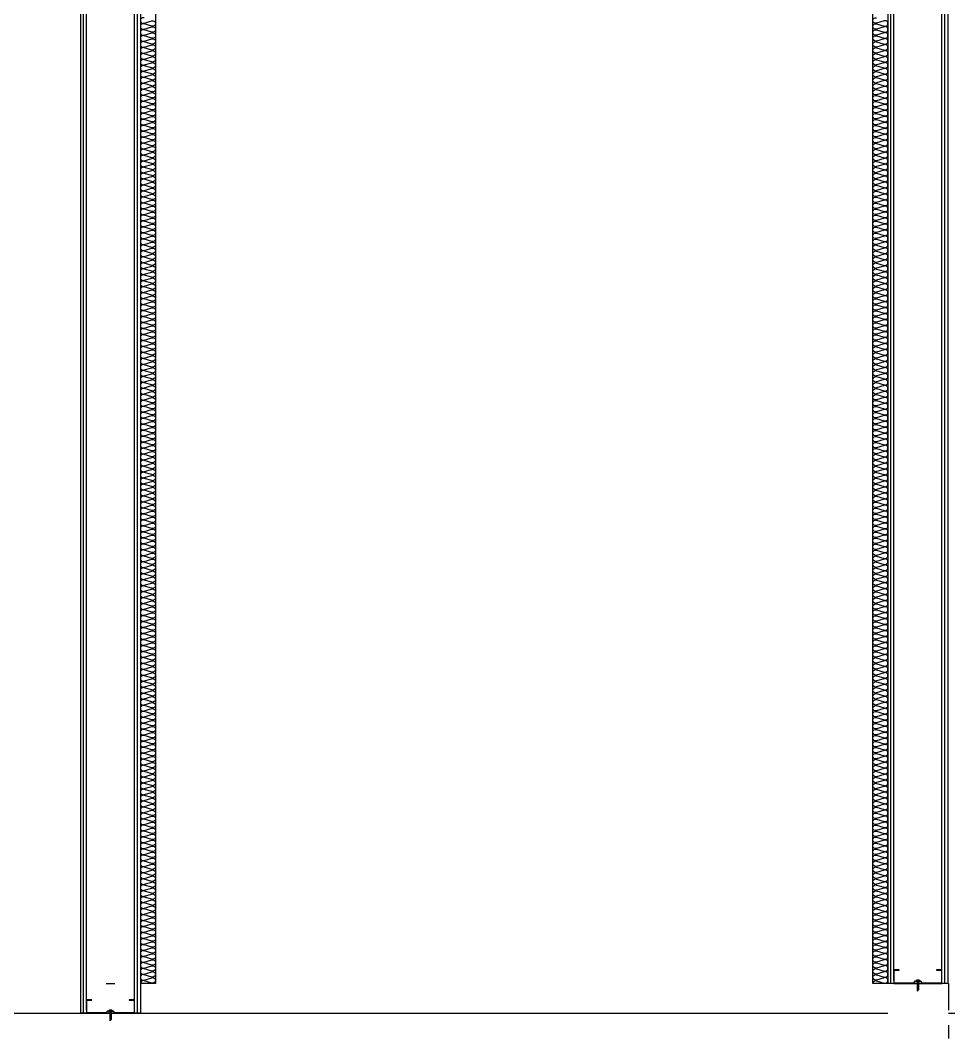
# Model space of a CAD drawing. Header units: millimetres. Extents: x 19868 to 801382, y -4805 to 85279.
# Drawn here: x 782887 to 785991, y 60094 to 63499 of the extents above; entities that cross this region are included whole.
import ezdxf

# ---------------------------------------------------------------- set-up
doc = ezdxf.new("R2010")
doc.units = ezdxf.units.MM
doc.header["$LTSCALE"] = 250
doc.linetypes.add('HID', pattern=[2.8, 1.8, -1])
for name, color, linetype in [('8입면선', 8, 'Continuous'), ('A-FIN', 6, 'Continuous'), ('A-WALL-D', 7, 'Continuous'), ('A-WP', 1, 'HID'), ('GAGAM-DT', 7, 'Continuous'), ('ISL', 251, 'Continuous'), ('입면', 7, 'Continuous')]:
    doc.layers.add(name, color=color, linetype=linetype)
doc.layers.add('CK', color=221, linetype='Continuous', plot=False)

# ---------------------------------------------------------------- blocks, each defined once
blk = doc.blocks.new('*U183')
at = {"layer": '8입면선', "color": 8}
for p, q in [((3316397.6, 472011.4), (3316397.6, 478611.4)), ((3316577.6, 472011.4), (3316577.6, 478611.4))]:
    blk.add_line(p, q, dxfattribs=at)
at = {"layer": 'A-WALL-D'}
for p, q in [((3316387.6, 478611.4), (3316387.6, 472011.4)), ((3316407.6, 472021.4), (3316407.6, 478611.4)), ((3316567.6, 472021.4), (3316567.6, 478611.4)), ((3316587.6, 478611.4), (3316587.6, 472011.4)), ((3316407.6, 472011.4), (3316387.6, 472011.4)), ((3316587.6, 472011.4), (3316567.6, 472011.4))]:
    blk.add_line(p, q, dxfattribs=at)
at = {"layer": 'CK', "linetype": 'Continuous'}
blk.add_line((3316472.9, 472011.4), (3316502.3, 472011.4), dxfattribs=at)
at = {"layer": 'GAGAM-DT', "color": 8}
for p, q in [((3316482.8, 472017.2), (3316482.8, 472020.7)), ((3316492.7, 472017.2), (3316482.8, 472017.2)), ((3316491.2, 472022.2), (3316484.3, 472022.2)), ((3316485.3, 472017.2), (3316485.3, 472022.2)), ((3316485.3, 472017.2), (3316485.3, 471985.8)), ((3316490.3, 472017.2), (3316490.3, 472022.2)), ((3316490.3, 472017.2), (3316490.3, 471991.3)), ((3316492.7, 472017.2), (3316492.7, 472020.7)), ((3316490.3, 471991.3), (3316485.3, 471985.8))]:
    blk.add_line(p, q, dxfattribs=at)
for centre, start, end in [((3316484.3, 472020.7), 90, 180), ((3316491.2, 472020.7), 0, 90)]:
    blk.add_arc(centre, 1.51, start, end, dxfattribs=at)
at = {"layer": '입면', "color": 6}
for p, q in [((3316425.4, 472056.4), (3316407.6, 472056.4)), ((3316407.6, 472056.4), (3316407.6, 472011.4)), ((3316408.8, 472012.6), (3316408.8, 472055.2)), ((3316408.8, 472055.2), (3316425.4, 472055.2)), ((3316425.4, 472055.2), (3316425.4, 472056.4)), ((3316567.6, 472056.4), (3316549.8, 472056.4)), ((3316549.8, 472056.4), (3316549.8, 472055.2)), ((3316549.8, 472055.2), (3316566.4, 472055.2)), ((3316566.4, 472055.2), (3316566.4, 472012.6)), ((3316567.6, 472011.4), (3316567.6, 472056.4)), ((3316407.6, 472011.4), (3316472.9, 472011.4)), ((3316472.4, 472012.6), (3316408.8, 472012.6)), ((3316477.4, 472018.5), (3316472.4, 472012.6)), ((3316472.9, 472011.4), (3316477.9, 472017.3)), ((3316497.8, 472018.5), (3316477.4, 472018.5)), ((3316477.9, 472017.3), (3316497.3, 472017.3)), ((3316497.3, 472017.3), (3316502.3, 472011.4)), ((3316502.8, 472012.6), (3316497.8, 472018.5)), ((3316502.3, 472011.4), (3316567.6, 472011.4)), ((3316566.4, 472012.6), (3316502.8, 472012.6))]:
    blk.add_line(p, q, dxfattribs=at)
blk = doc.blocks.new('*U170')
at = {"layer": '8입면선', "color": 8}
for p, q in [((3316397.6, 471911.4), (3316397.6, 477911.4)), ((3316577.6, 471911.4), (3316577.6, 477911.4))]:
    blk.add_line(p, q, dxfattribs=at)
at = {"layer": 'A-WALL-D'}
for p, q in [((3316387.6, 477911.4), (3316387.6, 471911.4)), ((3316407.6, 471921.4), (3316407.6, 477911.4)), ((3316567.6, 471921.4), (3316567.6, 477911.4)), ((3316587.6, 477911.4), (3316587.6, 471911.4)), ((3316407.6, 471911.4), (3316387.6, 471911.4)), ((3316587.6, 471911.4), (3316567.6, 471911.4))]:
    blk.add_line(p, q, dxfattribs=at)
at = {"layer": 'CK', "linetype": 'Continuous'}
blk.add_line((3316472.9, 472011.4), (3316502.3, 472011.4), dxfattribs=at)
at = {"layer": 'GAGAM-DT', "color": 8}
for p, q in [((3316482.8, 471917.3), (3316482.8, 471920.7)), ((3316492.7, 471917.3), (3316482.8, 471917.3)), ((3316491.2, 471922.3), (3316484.3, 471922.3)), ((3316485.3, 471917.3), (3316485.3, 471922.3)), ((3316485.3, 471917.3), (3316485.3, 471885.8)), ((3316490.3, 471917.3), (3316490.3, 471922.3)), ((3316490.3, 471917.3), (3316490.3, 471891.3)), ((3316492.7, 471917.3), (3316492.7, 471920.7)), ((3316490.3, 471891.3), (3316485.3, 471885.8))]:
    blk.add_line(p, q, dxfattribs=at)
for centre, start, end in [((3316484.3, 471920.7), 90, 180), ((3316491.2, 471920.7), 0, 90)]:
    blk.add_arc(centre, 1.51, start, end, dxfattribs=at)
at = {"layer": '입면', "color": 6}
for p, q in [((3316425.4, 471956.4), (3316407.6, 471956.4)), ((3316407.6, 471956.4), (3316407.6, 471911.4)), ((3316408.8, 471912.6), (3316408.8, 471955.2)), ((3316408.8, 471955.2), (3316425.4, 471955.2)), ((3316425.4, 471955.2), (3316425.4, 471956.4)), ((3316567.6, 471956.4), (3316549.8, 471956.4)), ((3316549.8, 471956.4), (3316549.8, 471955.2)), ((3316549.8, 471955.2), (3316566.4, 471955.2)), ((3316566.4, 471955.2), (3316566.4, 471912.6)), ((3316567.6, 471911.4), (3316567.6, 471956.4)), ((3316407.6, 471911.4), (3316472.9, 471911.4)), ((3316472.4, 471912.6), (3316408.8, 471912.6)), ((3316477.4, 471918.5), (3316472.4, 471912.6)), ((3316472.9, 471911.4), (3316477.9, 471917.3)), ((3316497.8, 471918.5), (3316477.4, 471918.5)), ((3316477.9, 471917.3), (3316497.3, 471917.3)), ((3316497.3, 471917.3), (3316502.3, 471911.4)), ((3316502.8, 471912.6), (3316497.8, 471918.5)), ((3316502.3, 471911.4), (3316567.6, 471911.4)), ((3316566.4, 471912.6), (3316502.8, 471912.6))]:
    blk.add_line(p, q, dxfattribs=at)

msp = doc.modelspace()

# ---------------------------------------------------------------- linework, layer by layer
at = {"layer": 'A-FIN'}
for p, q in [((765488.2, 60178.9), (785788.2, 60178.9)), ((785991.2, 60178.9), (790035.2, 60178.9))]:
    msp.add_line(p, q, dxfattribs=at)
at = {"layer": 'A-WP', "linetype": 'HID', "ltscale": 0.2}
msp.add_lwpolyline([(785988.2, 60278.9), (785991.2, 60278.9), (785991.2, 60094.1)], dxfattribs=at)
at = {"layer": 'ISL'}
msp.add_lwpolyline([(785788.2, 60278.9), (785738.2, 60278.9), (785738.2, 65928.9), (784938.2, 65928.9), (784938.2, 66848.9), (783388.2, 66848.9), (783388.2, 66128.9), (783338.2, 66128.9), (783338.2, 60278.9), (783287.9, 60278.9)], dxfattribs=at)
for points in [[(783300.3, 63507.7, 1.372593), (783300.3, 63490.1), (783326.1, 63497.7, -0.509267), (783338.2, 63488.9, -0.509267), (783326.1, 63480.1), (783300.3, 63487.7, 1.372593), (783300.3, 63470.1), (783326.1, 63477.7, -0.509267), (783338.2, 63468.9, -0.509267), (783326.1, 63460.1), (783300.3, 63467.7, 1.372593), (783300.3, 63450.1), (783326.1, 63457.7, -0.509267), (783338.2, 63448.9, -0.509267), (783326.1, 63440.1), (783300.3, 63447.7, 1.372593), (783300.3, 63430.1), (783326.1, 63437.7, -0.509267), (783338.2, 63428.9, -0.509267), (783326.1, 63420.1), (783300.3, 63427.7, 1.372593), (783300.3, 63410.1), (783326.1, 63417.7, -0.509267), (783338.2, 63408.9, -0.509267), (783326.1, 63400.1), (783300.3, 63407.7, 1.372593), (783300.3, 63390.1), (783326.1, 63397.7, -0.509267), (783338.2, 63388.9, -0.509267), (783326.1, 63380.1), (783300.3, 63387.7, 1.372593), (783300.3, 63370.1), (783326.1, 63377.7, -0.509267), (783338.2, 63368.9, -0.509267), (783326.1, 63360.1), (783300.3, 63367.7, 1.372593), (783300.3, 63350.1), (783326.1, 63357.7, -0.509267), (783338.2, 63348.9, -0.509267), (783326.1, 63340.1), (783300.3, 63347.7, 1.372593), (783300.3, 63330.1), (783326.1, 63337.7, -0.509267), (783338.2, 63328.9, -0.509267), (783326.1, 63320.1), (783300.3, 63327.7, 1.372593), (783300.3, 63310.1), (783326.1, 63317.7, -0.509267), (783338.2, 63308.9, -0.509267), (783326.1, 63300.1), (783300.3, 63307.7, 1.372593), (783300.3, 63290.1), (783326.1, 63297.7, -0.509267), (783338.2, 63288.9, -0.509267), (783326.1, 63280.1), (783300.3, 63287.7, 1.372593), (783300.3, 63270.1), (783326.1, 63277.7, -0.509267), (783338.2, 63268.9, -0.509267), (783326.1, 63260.1), (783300.3, 63267.7, 1.372593), (783300.3, 63250.1), (783326.1, 63257.7, -0.509267), (783338.2, 63248.9, -0.509267), (783326.1, 63240.1), (783300.3, 63247.7, 1.372593), (783300.3, 63230.1), (783326.1, 63237.7, -0.509267), (783338.2, 63228.9, -0.509267), (783326.1, 63220.1), (783300.3, 63227.7, 1.372593), (783300.3, 63210.1), (783326.1, 63217.7, -0.509267), (783338.2, 63208.9, -0.509267), (783326.1, 63200.1), (783300.3, 63207.7, 1.372593), (783300.3, 63190.1), (783326.1, 63197.7, -0.509267), (783338.2, 63188.9, -0.509267), (783326.1, 63180.1), (783300.3, 63187.7, 1.372593), (783300.3, 63170.1), (783326.1, 63177.7, -0.509267), (783338.2, 63168.9, -0.509267), (783326.1, 63160.1), (783300.3, 63167.7, 1.372593), (783300.3, 63150.1), (783326.1, 63157.7, -0.509267), (783338.2, 63148.9, -0.509267), (783326.1, 63140.1), (783300.3, 63147.7, 1.372593), (783300.3, 63130.1), (783326.1, 63137.7, -0.509267), (783338.2, 63128.9, -0.509267), (783326.1, 63120.1), (783300.3, 63127.7, 1.372593), (783300.3, 63110.1), (783326.1, 63117.7, -0.509267), (783338.2, 63108.9, -0.509267), (783326.1, 63100.1), (783300.3, 63107.7, 1.372593), (783300.3, 63090.1), (783326.1, 63097.7, -0.509267), (783338.2, 63088.9, -0.509267), (783326.1, 63080.1), (783300.3, 63087.7, 1.372593), (783300.3, 63070.1), (783326.1, 63077.7, -0.509267), (783338.2, 63068.9, -0.509267), (783326.1, 63060.1), (783300.3, 63067.7, 1.372593), (783300.3, 63050.1), (783326.1, 63057.7, -0.509267), (783338.2, 63048.9, -0.509267), (783326.1, 63040.1), (783300.3, 63047.7, 1.372593), (783300.3, 63030.1), (783326.1, 63037.7, -0.509267), (783338.2, 63028.9, -0.509267), (783326.1, 63020.1), (783300.3, 63027.7, 1.372593), (783300.3, 63010.1), (783326.1, 63017.7, -0.509267), (783338.2, 63008.9, -0.509267), (783326.1, 63000.1), (783300.3, 63007.7, 1.372593), (783300.3, 62990.1), (783326.1, 62997.7, -0.509267), (783338.2, 62988.9, -0.509267), (783326.1, 62980.1), (783300.3, 62987.7, 1.372593), (783300.3, 62970.1), (783326.1, 62977.7, -0.509267), (783338.2, 62968.9, -0.509267), (783326.1, 62960.1), (783300.3, 62967.7, 1.372593), (783300.3, 62950.1), (783326.1, 62957.7, -0.509267), (783338.2, 62948.9, -0.509267), (783326.1, 62940.1), (783300.3, 62947.7, 1.372593), (783300.3, 62930.1), (783326.1, 62937.7, -0.509267), (783338.2, 62928.9, -0.509267), (783326.1, 62920.1), (783300.3, 62927.7, 1.372593), (783300.3, 62910.1), (783326.1, 62917.7, -0.509267), (783338.2, 62908.9, -0.509267), (783326.1, 62900.1), (783300.3, 62907.7, 1.372593), (783300.3, 62890.1), (783326.1, 62897.7, -0.509267), (783338.2, 62888.9, -0.509267), (783326.1, 62880.1), (783300.3, 62887.7, 1.372593), (783300.3, 62870.1), (783326.1, 62877.7, -0.509267), (783338.2, 62868.9, -0.509267), (783326.1, 62860.1), (783300.3, 62867.7, 1.372593), (783300.3, 62850.1), (783326.1, 62857.7, -0.509267), (783338.2, 62848.9, -0.509267), (783326.1, 62840.1), (783300.3, 62847.7, 1.372593), (783300.3, 62830.1), (783326.1, 62837.7, -0.509267), (783338.2, 62828.9, -0.509267), (783326.1, 62820.1), (783300.3, 62827.7, 1.372593), (783300.3, 62810.1), (783326.1, 62817.7, -0.509267), (783338.2, 62808.9, -0.509267), (783326.1, 62800.1), (783300.3, 62807.7, 1.372593), (783300.3, 62790.1), (783326.1, 62797.7, -0.509267), (783338.2, 62788.9, -0.509267), (783326.1, 62780.1), (783300.3, 62787.7, 1.372593), (783300.3, 62770.1), (783326.1, 62777.7, -0.509267), (783338.2, 62768.9, -0.509267), (783326.1, 62760.1), (783300.3, 62767.7, 1.372593), (783300.3, 62750.1), (783326.1, 62757.7, -0.509267), (783338.2, 62748.9, -0.509267), (783326.1, 62740.1), (783300.3, 62747.7, 1.372593), (783300.3, 62730.1), (783326.1, 62737.7, -0.509267), (783338.2, 62728.9, -0.509267), (783326.1, 62720.1), (783300.3, 62727.7, 1.372593), (783300.3, 62710.1), (783326.1, 62717.7, -0.509267), (783338.2, 62708.9, -0.509267), (783326.1, 62700.1), (783300.3, 62707.7, 1.372593), (783300.3, 62690.1), (783326.1, 62697.7, -0.509267), (783338.2, 62688.9, -0.509267), (783326.1, 62680.1), (783300.3, 62687.7, 1.372593), (783300.3, 62670.1), (783326.1, 62677.7, -0.509267), (783338.2, 62668.9, -0.509267), (783326.1, 62660.1), (783300.3, 62667.7, 1.372593), (783300.3, 62650.1), (783326.1, 62657.7, -0.509267), (783338.2, 62648.9, -0.509267), (783326.1, 62640.1), (783300.3, 62647.7, 1.372593), (783300.3, 62630.1), (783326.1, 62637.7, -0.509267), (783338.2, 62628.9, -0.509267), (783326.1, 62620.1), (783300.3, 62627.7, 1.372593), (783300.3, 62610.1), (783326.1, 62617.7, -0.509267), (783338.2, 62608.9, -0.509267), (783326.1, 62600.1), (783300.3, 62607.7, 1.372593), (783300.3, 62590.1), (783326.1, 62597.7, -0.509267), (783338.2, 62588.9, -0.509267), (783326.1, 62580.1), (783300.3, 62587.7, 1.372593), (783300.3, 62570.1), (783326.1, 62577.7, -0.509267), (783338.2, 62568.9, -0.509267), (783326.1, 62560.1), (783300.3, 62567.7, 1.372593), (783300.3, 62550.1), (783326.1, 62557.7, -0.509267), (783338.2, 62548.9, -0.509267), (783326.1, 62540.1), (783300.3, 62547.7, 1.372593), (783300.3, 62530.1), (783326.1, 62537.7, -0.509267), (783338.2, 62528.9, -0.509267), (783326.1, 62520.1), (783300.3, 62527.7, 1.372593), (783300.3, 62510.1), (783326.1, 62517.7, -0.509267), (783338.2, 62508.9, -0.509267), (783326.1, 62500.1), (783300.3, 62507.7, 1.372593), (783300.3, 62490.1), (783326.1, 62497.7, -0.509267), (783338.2, 62488.9, -0.509267), (783326.1, 62480.1), (783300.3, 62487.7, 1.372593), (783300.3, 62470.1), (783326.1, 62477.7, -0.509267), (783338.2, 62468.9, -0.509267), (783326.1, 62460.1), (783300.3, 62467.7, 1.372593), (783300.3, 62450.1), (783326.1, 62457.7, -0.509267), (783338.2, 62448.9, -0.509267), (783326.1, 62440.1), (783300.3, 62447.7, 1.372593), (783300.3, 62430.1), (783326.1, 62437.7, -0.509267), (783338.2, 62428.9, -0.509267), (783326.1, 62420.1), (783300.3, 62427.7, 1.372593), (783300.3, 62410.1), (783326.1, 62417.7, -0.509267), (783338.2, 62408.9, -0.509267), (783326.1, 62400.1), (783300.3, 62407.7, 1.372593), (783300.3, 62390.1), (783326.1, 62397.7, -0.509267), (783338.2, 62388.9, -0.509267), (783326.1, 62380.1), (783300.3, 62387.7, 1.372593), (783300.3, 62370.1), (783326.1, 62377.7, -0.509267), (783338.2, 62368.9, -0.509267), (783326.1, 62360.1), (783300.3, 62367.7, 1.372593), (783300.3, 62350.1), (783326.1, 62357.7, -0.509267), (783338.2, 62348.9, -0.509267), (783326.1, 62340.1), (783300.3, 62347.7, 1.372593), (783300.3, 62330.1), (783326.1, 62337.7, -0.509267), (783338.2, 62328.9, -0.509267), (783326.1, 62320.1), (783300.3, 62327.7, 1.372593), (783300.3, 62310.1), (783326.1, 62317.7, -0.509267), (783338.2, 62308.9, -0.509267), (783326.1, 62300.1), (783300.3, 62307.7, 1.372593), (783300.3, 62290.1), (783326.1, 62297.7, -0.509267), (783338.2, 62288.9, -0.509267), (783326.1, 62280.1), (783300.3, 62287.7, 1.372593), (783300.3, 62270.1), (783326.1, 62277.7, -0.509267), (783338.2, 62268.9, -0.509267), (783326.1, 62260.1), (783300.3, 62267.7, 1.372593), (783300.3, 62250.1), (783326.1, 62257.7, -0.509267), (783338.2, 62248.9, -0.509267), (783326.1, 62240.1), (783300.3, 62247.7, 1.372593), (783300.3, 62230.1), (783326.1, 62237.7, -0.509267), (783338.2, 62228.9, -0.509267), (783326.1, 62220.1), (783300.3, 62227.7, 1.372593), (783300.3, 62210.1), (783326.1, 62217.7, -0.509267), (783338.2, 62208.9, -0.509267), (783326.1, 62200.1), (783300.3, 62207.7, 1.372593), (783300.3, 62190.1), (783326.1, 62197.7, -0.509267), (783338.2, 62188.9, -0.509267), (783326.1, 62180.1), (783300.3, 62187.7, 1.372593), (783300.3, 62170.1), (783326.1, 62177.7, -0.509267), (783338.2, 62168.9, -0.509267), (783326.1, 62160.1), (783300.3, 62167.7, 1.372593), (783300.3, 62150.1), (783326.1, 62157.7, -0.509267), (783338.2, 62148.9, -0.509267), (783326.1, 62140.1), (783300.3, 62147.7, 1.372593), (783300.3, 62130.1), (783326.1, 62137.7, -0.509267), (783338.2, 62128.9, -0.509267), (783326.1, 62120.1), (783300.3, 62127.7, 1.372593), (783300.3, 62110.1), (783326.1, 62117.7, -0.509267), (783338.2, 62108.9, -0.509267), (783326.1, 62100.1), (783300.3, 62107.7, 1.372593), (783300.3, 62090.1), (783326.1, 62097.7, -0.509267), (783338.2, 62088.9, -0.509267), (783326.1, 62080.1), (783300.3, 62087.7, 1.372593), (783300.3, 62070.1), (783326.1, 62077.7, -0.509267), (783338.2, 62068.9, -0.509267), (783326.1, 62060.1), (783300.3, 62067.7, 1.372593), (783300.3, 62050.1), (783326.1, 62057.7, -0.509267), (783338.2, 62048.9, -0.509267), (783326.1, 62040.1), (783300.3, 62047.7, 1.372593), (783300.3, 62030.1), (783326.1, 62037.7, -0.509267), (783338.2, 62028.9, -0.509267), (783326.1, 62020.1), (783300.3, 62027.7, 1.372593), (783300.3, 62010.1), (783326.1, 62017.7, -0.509267), (783338.2, 62008.9, -0.509267), (783326.1, 62000.1), (783300.3, 62007.7, 1.372593), (783300.3, 61990.1), (783326.1, 61997.7, -0.509267), (783338.2, 61988.9, -0.509267), (783326.1, 61980.1), (783300.3, 61987.7, 1.372593), (783300.3, 61970.1), (783326.1, 61977.7, -0.509267), (783338.2, 61968.9, -0.509267), (783326.1, 61960.1), (783300.3, 61967.7, 1.372593), (783300.3, 61950.1), (783326.1, 61957.7, -0.509267), (783338.2, 61948.9, -0.509267), (783326.1, 61940.1), (783300.3, 61947.7, 1.372593), (783300.3, 61930.1), (783326.1, 61937.7, -0.509267), (783338.2, 61928.9, -0.509267), (783326.1, 61920.1), (783300.3, 61927.7, 1.372593), (783300.3, 61910.1), (783326.1, 61917.7, -0.509267), (783338.2, 61908.9, -0.509267), (783326.1, 61900.1), (783300.3, 61907.7, 1.372593), (783300.3, 61890.1), (783326.1, 61897.7, -0.509267), (783338.2, 61888.9, -0.509267), (783326.1, 61880.1), (783300.3, 61887.7, 1.372593), (783300.3, 61870.1), (783326.1, 61877.7, -0.509267), (783338.2, 61868.9, -0.509267), (783326.1, 61860.1), (783300.3, 61867.7, 1.372593), (783300.3, 61850.1), (783326.1, 61857.7, -0.509267), (783338.2, 61848.9, -0.509267), (783326.1, 61840.1), (783300.3, 61847.7, 1.372593), (783300.3, 61830.1), (783326.1, 61837.7, -0.509267), (783338.2, 61828.9, -0.509267), (783326.1, 61820.1), (783300.3, 61827.7, 1.372593), (783300.3, 61810.1), (783326.1, 61817.7, -0.509267), (783338.2, 61808.9, -0.509267), (783326.1, 61800.1), (783300.3, 61807.7, 1.372593), (783300.3, 61790.1), (783326.1, 61797.7, -0.509267), (783338.2, 61788.9, -0.509267), (783326.1, 61780.1), (783300.3, 61787.7, 1.372593), (783300.3, 61770.1), (783326.1, 61777.7, -0.509267), (783338.2, 61768.9, -0.509267), (783326.1, 61760.1), (783300.3, 61767.7, 1.372593), (783300.3, 61750.1), (783326.1, 61757.7, -0.509267), (783338.2, 61748.9, -0.509267), (783326.1, 61740.1), (783300.3, 61747.7, 1.372593), (783300.3, 61730.1), (783326.1, 61737.7, -0.509267), (783338.2, 61728.9, -0.509267), (783326.1, 61720.1), (783300.3, 61727.7, 1.372593), (783300.3, 61710.1), (783326.1, 61717.7, -0.509267), (783338.2, 61708.9, -0.509267), (783326.1, 61700.1), (783300.3, 61707.7, 1.372593), (783300.3, 61690.1), (783326.1, 61697.7, -0.509267), (783338.2, 61688.9, -0.509267), (783326.1, 61680.1), (783300.3, 61687.7, 1.372593), (783300.3, 61670.1), (783326.1, 61677.7, -0.509267), (783338.2, 61668.9, -0.509267), (783326.1, 61660.1), (783300.3, 61667.7, 1.372593), (783300.3, 61650.1), (783326.1, 61657.7, -0.509267), (783338.2, 61648.9, -0.509267), (783326.1, 61640.1), (783300.3, 61647.7, 1.372593), (783300.3, 61630.1), (783326.1, 61637.7, -0.509267), (783338.2, 61628.9, -0.509267), (783326.1, 61620.1), (783300.3, 61627.7, 1.372593), (783300.3, 61610.1), (783326.1, 61617.7, -0.509267), (783338.2, 61608.9, -0.509267), (783326.1, 61600.1), (783300.3, 61607.7, 1.372593), (783300.3, 61590.1), (783326.1, 61597.7, -0.509267), (783338.2, 61588.9, -0.509267), (783326.1, 61580.1), (783300.3, 61587.7, 1.372593), (783300.3, 61570.1), (783326.1, 61577.7, -0.509267), (783338.2, 61568.9, -0.509267), (783326.1, 61560.1), (783300.3, 61567.7, 1.372593), (783300.3, 61550.1), (783326.1, 61557.7, -0.509267), (783338.2, 61548.9, -0.509267), (783326.1, 61540.1), (783300.3, 61547.7, 1.372593), (783300.3, 61530.1), (783326.1, 61537.7, -0.509267), (783338.2, 61528.9, -0.509267), (783326.1, 61520.1), (783300.3, 61527.7, 1.372593), (783300.3, 61510.1), (783326.1, 61517.7, -0.509267), (783338.2, 61508.9, -0.509267), (783326.1, 61500.1), (783300.3, 61507.7, 1.372593), (783300.3, 61490.1), (783326.1, 61497.7, -0.509267), (783338.2, 61488.9, -0.509267), (783326.1, 61480.1), (783300.3, 61487.7, 1.372593), (783300.3, 61470.1), (783326.1, 61477.7, -0.509267), (783338.2, 61468.9, -0.509267), (783326.1, 61460.1), (783300.3, 61467.7, 1.372593), (783300.3, 61450.1), (783326.1, 61457.7, -0.509267), (783338.2, 61448.9, -0.509267), (783326.1, 61440.1), (783300.3, 61447.7, 1.372593), (783300.3, 61430.1), (783326.1, 61437.7, -0.509267), (783338.2, 61428.9, -0.509267), (783326.1, 61420.1), (783300.3, 61427.7, 1.372593), (783300.3, 61410.1), (783326.1, 61417.7, -0.509267), (783338.2, 61408.9, -0.509267), (783326.1, 61400.1), (783300.3, 61407.7, 1.372593), (783300.3, 61390.1), (783326.1, 61397.7, -0.509267), (783338.2, 61388.9, -0.509267), (783326.1, 61380.1), (783300.3, 61387.7, 1.372593), (783300.3, 61370.1), (783326.1, 61377.7, -0.509267), (783338.2, 61368.9, -0.509267), (783326.1, 61360.1), (783300.3, 61367.7, 1.372593), (783300.3, 61350.1), (783326.1, 61357.7, -0.509267), (783338.2, 61348.9, -0.509267), (783326.1, 61340.1), (783300.3, 61347.7, 1.372593), (783300.3, 61330.1), (783326.1, 61337.7, -0.509267), (783338.2, 61328.9, -0.509267), (783326.1, 61320.1), (783300.3, 61327.7, 1.372593), (783300.3, 61310.1), (783326.1, 61317.7, -0.509267), (783338.2, 61308.9, -0.509267), (783326.1, 61300.1), (783300.3, 61307.7, 1.372593), (783300.3, 61290.1), (783326.1, 61297.7, -0.509267), (783338.2, 61288.9, -0.509267), (783326.1, 61280.1), (783300.3, 61287.7, 1.372593), (783300.3, 61270.1), (783326.1, 61277.7, -0.509267), (783338.2, 61268.9, -0.509267), (783326.1, 61260.1), (783300.3, 61267.7, 1.372593), (783300.3, 61250.1), (783326.1, 61257.7, -0.509267), (783338.2, 61248.9, -0.509267), (783326.1, 61240.1), (783300.3, 61247.7, 1.372593), (783300.3, 61230.1), (783326.1, 61237.7, -0.509267), (783338.2, 61228.9, -0.509267), (783326.1, 61220.1), (783300.3, 61227.7, 1.372593), (783300.3, 61210.1), (783326.1, 61217.7, -0.509267), (783338.2, 61208.9, -0.509267), (783326.1, 61200.1), (783300.3, 61207.7, 1.372593), (783300.3, 61190.1), (783326.1, 61197.7, -0.509267), (783338.2, 61188.9, -0.509267), (783326.1, 61180.1), (783300.3, 61187.7, 1.372593), (783300.3, 61170.1), (783326.1, 61177.7, -0.509267), (783338.2, 61168.9, -0.509267), (783326.1, 61160.1), (783300.3, 61167.7, 1.372593), (783300.3, 61150.1), (783326.1, 61157.7, -0.509267), (783338.2, 61148.9, -0.509267), (783326.1, 61140.1), (783300.3, 61147.7, 1.372593), (783300.3, 61130.1), (783326.1, 61137.7, -0.509267), (783338.2, 61128.9, -0.509267), (783326.1, 61120.1), (783300.3, 61127.7, 1.372593), (783300.3, 61110.1), (783326.1, 61117.7, -0.509267), (783338.2, 61108.9, -0.509267), (783326.1, 61100.1), (783300.3, 61107.7, 1.372593), (783300.3, 61090.1), (783326.1, 61097.7, -0.509267), (783338.2, 61088.9, -0.509267), (783326.1, 61080.1), (783300.3, 61087.7, 1.372593), (783300.3, 61070.1), (783326.1, 61077.7, -0.509267), (783338.2, 61068.9, -0.509267), (783326.1, 61060.1), (783300.3, 61067.7, 1.372593), (783300.3, 61050.1), (783326.1, 61057.7, -0.509267), (783338.2, 61048.9, -0.509267), (783326.1, 61040.1), (783300.3, 61047.7, 1.372593), (783300.3, 61030.1), (783326.1, 61037.7, -0.509267), (783338.2, 61028.9, -0.509267), (783326.1, 61020.1), (783300.3, 61027.7, 1.372593), (783300.3, 61010.1), (783326.1, 61017.7, -0.509267), (783338.2, 61008.9, -0.509267), (783326.1, 61000.1), (783300.3, 61007.7, 1.372593), (783300.3, 60990.1), (783326.1, 60997.7, -0.509267), (783338.2, 60988.9, -0.509267), (783326.1, 60980.1), (783300.3, 60987.7, 1.372593), (783300.3, 60970.1), (783326.1, 60977.7, -0.509267), (783338.2, 60968.9, -0.509267), (783326.1, 60960.1), (783300.3, 60967.7, 1.372593), (783300.3, 60950.1), (783326.1, 60957.7, -0.509267), (783338.2, 60948.9, -0.509267), (783326.1, 60940.1), (783300.3, 60947.7, 1.372593), (783300.3, 60930.1), (783326.1, 60937.7, -0.509267), (783338.2, 60928.9, -0.509267), (783326.1, 60920.1), (783300.3, 60927.7, 1.372593), (783300.3, 60910.1), (783326.1, 60917.7, -0.509267), (783338.2, 60908.9, -0.509267), (783326.1, 60900.1), (783300.3, 60907.7, 1.372593), (783300.3, 60890.1), (783326.1, 60897.7, -0.509267), (783338.2, 60888.9, -0.509267), (783326.1, 60880.1), (783300.3, 60887.7, 1.372593), (783300.3, 60870.1), (783326.1, 60877.7, -0.509267), (783338.2, 60868.9, -0.509267), (783326.1, 60860.1), (783300.3, 60867.7, 1.372593), (783300.3, 60850.1), (783326.1, 60857.7, -0.509267), (783338.2, 60848.9, -0.509267), (783326.1, 60840.1), (783300.3, 60847.7, 1.372593), (783300.3, 60830.1), (783326.1, 60837.7, -0.509267), (783338.2, 60828.9, -0.509267), (783326.1, 60820.1), (783300.3, 60827.7, 1.372593), (783300.3, 60810.1), (783326.1, 60817.7, -0.509267), (783338.2, 60808.9, -0.509267), (783326.1, 60800.1), (783300.3, 60807.7, 1.372593), (783300.3, 60790.1), (783326.1, 60797.7, -0.509267), (783338.2, 60788.9, -0.509267), (783326.1, 60780.1), (783300.3, 60787.7, 1.372593), (783300.3, 60770.1), (783326.1, 60777.7, -0.509267), (783338.2, 60768.9, -0.509267), (783326.1, 60760.1), (783300.3, 60767.7, 1.372593), (783300.3, 60750.1), (783326.1, 60757.7, -0.509267), (783338.2, 60748.9, -0.509267), (783326.1, 60740.1), (783300.3, 60747.7, 1.372593), (783300.3, 60730.1), (783326.1, 60737.7, -0.509267), (783338.2, 60728.9, -0.509267), (783326.1, 60720.1), (783300.3, 60727.7, 1.372593), (783300.3, 60710.1), (783326.1, 60717.7, -0.509267), (783338.2, 60708.9, -0.509267), (783326.1, 60700.1), (783300.3, 60707.7, 1.372593), (783300.3, 60690.1), (783326.1, 60697.7, -0.509267), (783338.2, 60688.9, -0.509267), (783326.1, 60680.1), (783300.3, 60687.7, 1.372593), (783300.3, 60670.1), (783326.1, 60677.7, -0.509267), (783338.2, 60668.9, -0.509267), (783326.1, 60660.1), (783300.3, 60667.7, 1.372593), (783300.3, 60650.1), (783326.1, 60657.7, -0.509267), (783338.2, 60648.9, -0.509267), (783326.1, 60640.1), (783300.3, 60647.7, 1.372593), (783300.3, 60630.1), (783326.1, 60637.7, -0.509267), (783338.2, 60628.9, -0.509267), (783326.1, 60620.1), (783300.3, 60627.7, 1.372593), (783300.3, 60610.1), (783326.1, 60617.7, -0.509267), (783338.2, 60608.9, -0.509267), (783326.1, 60600.1), (783300.3, 60607.7, 1.372593), (783300.3, 60590.1), (783326.1, 60597.7, -0.509267), (783338.2, 60588.9, -0.509267), (783326.1, 60580.1), (783300.3, 60587.7, 1.372593), (783300.3, 60570.1), (783326.1, 60577.7, -0.509267), (783338.2, 60568.9, -0.509267), (783326.1, 60560.1), (783300.3, 60567.7, 1.372593), (783300.3, 60550.1), (783326.1, 60557.7, -0.509267), (783338.2, 60548.9, -0.509267), (783326.1, 60540.1), (783300.3, 60547.7, 1.372593), (783300.3, 60530.1), (783326.1, 60537.7, -0.509267), (783338.2, 60528.9, -0.509267), (783326.1, 60520.1), (783300.3, 60527.7, 1.372593), (783300.3, 60510.1), (783326.1, 60517.7, -0.509267), (783338.2, 60508.9, -0.509267), (783326.1, 60500.1), (783300.3, 60507.7, 1.372593), (783300.3, 60490.1), (783326.1, 60497.7, -0.509267), (783338.2, 60488.9, -0.509267), (783326.1, 60480.1), (783300.3, 60487.7, 1.372593), (783300.3, 60470.1), (783326.1, 60477.7, -0.509267), (783338.2, 60468.9, -0.509267), (783326.1, 60460.1), (783300.3, 60467.7, 1.372593), (783300.3, 60450.1), (783326.1, 60457.7, -0.509267), (783338.2, 60448.9, -0.509267), (783326.1, 60440.1), (783300.3, 60447.7, 1.372593), (783300.3, 60430.1), (783326.1, 60437.7, -0.509267), (783338.2, 60428.9, -0.509267), (783326.1, 60420.1), (783300.3, 60427.7, 1.372593), (783300.3, 60410.1), (783326.1, 60417.7, -0.509267), (783338.2, 60408.9, -0.509267), (783326.1, 60400.1), (783300.3, 60407.7, 1.372593), (783300.3, 60390.1), (783326.1, 60397.7, -0.509267), (783338.2, 60388.9, -0.509267), (783326.1, 60380.1), (783300.3, 60387.7, 1.372593), (783300.3, 60370.1), (783326.1, 60377.7, -0.509267), (783338.2, 60368.9, -0.509267), (783326.1, 60360.1), (783300.3, 60367.7, 1.372593), (783300.3, 60350.1), (783326.1, 60357.7, -0.509267), (783338.2, 60348.9, -0.509267), (783326.1, 60340.1), (783300.3, 60347.7, 1.372593), (783300.3, 60330.1), (783326.1, 60337.7, -0.509267), (783338.2, 60328.9, -0.509267), (783326.1, 60320.1), (783300.3, 60327.7, 1.372593), (783300.3, 60310.1), (783326.1, 60317.7, -0.509267), (783338.2, 60308.9, -0.509267), (783326.1, 60300.1), (783300.3, 60307.7, 1.372593), (783300.3, 60290.1), (783326.1, 60297.7, -0.509267), (783338.2, 60288.9, -0.509267), (783326.1, 60280.1), (783300.3, 60287.7, 0.508354), (783288.2, 60278.9, 0.508354)], [(785738.2, 60278.9, -0.509267), (785750.3, 60287.8), (785776.1, 60280.1, 1.372593), (785776.1, 60297.8), (785750.3, 60290.1, -0.509267), (785738.2, 60298.9, -0.509267), (785750.3, 60307.8), (785776.1, 60300.1, 1.372593), (785776.1, 60317.8), (785750.3, 60310.1, -0.509267), (785738.2, 60318.9, -0.509267), (785750.3, 60327.8), (785776.1, 60320.1, 1.372593), (785776.1, 60337.8), (785750.3, 60330.1, -0.509267), (785738.2, 60338.9, -0.509267), (785750.3, 60347.8), (785776.1, 60340.1, 1.372593), (785776.1, 60357.8), (785750.3, 60350.1, -0.509267), (785738.2, 60358.9, -0.509267), (785750.3, 60367.8), (785776.1, 60360.1, 1.372593), (785776.1, 60377.8), (785750.3, 60370.1, -0.509267), (785738.2, 60378.9, -0.509267), (785750.3, 60387.8), (785776.1, 60380.1, 1.372593), (785776.1, 60397.8), (785750.3, 60390.1, -0.509267), (785738.2, 60398.9, -0.509267), (785750.3, 60407.8), (785776.1, 60400.1, 1.372593), (785776.1, 60417.8), (785750.3, 60410.1, -0.509267), (785738.2, 60418.9, -0.509267), (785750.3, 60427.8), (785776.1, 60420.1, 1.372593), (785776.1, 60437.8), (785750.3, 60430.1, -0.509267), (785738.2, 60438.9, -0.509267), (785750.3, 60447.8), (785776.1, 60440.1, 1.372593), (785776.1, 60457.8), (785750.3, 60450.1, -0.509267), (785738.2, 60458.9, -0.509267), (785750.3, 60467.8), (785776.1, 60460.1, 1.372593), (785776.1, 60477.8), (785750.3, 60470.1, -0.509267), (785738.2, 60478.9, -0.509267), (785750.3, 60487.8), (785776.1, 60480.1, 1.372593), (785776.1, 60497.8), (785750.3, 60490.1, -0.509267), (785738.2, 60498.9, -0.509267), (785750.3, 60507.8), (785776.1, 60500.1, 1.372593), (785776.1, 60517.8), (785750.3, 60510.1, -0.509267), (785738.2, 60518.9, -0.509267), (785750.3, 60527.8), (785776.1, 60520.1, 1.372593), (785776.1, 60537.8), (785750.3, 60530.1, -0.509267), (785738.2, 60538.9, -0.509267), (785750.3, 60547.8), (785776.1, 60540.1, 1.372593), (785776.1, 60557.8), (785750.3, 60550.1, -0.509267), (785738.2, 60558.9, -0.509267), (785750.3, 60567.8), (785776.1, 60560.1, 1.372593), (785776.1, 60577.8), (785750.3, 60570.1, -0.509267), (785738.2, 60578.9, -0.509267), (785750.3, 60587.8), (785776.1, 60580.1, 1.372593), (785776.1, 60597.8), (785750.3, 60590.1, -0.509267), (785738.2, 60598.9, -0.509267), (785750.3, 60607.8), (785776.1, 60600.1, 1.372593), (785776.1, 60617.8), (785750.3, 60610.1, -0.509267), (785738.2, 60618.9, -0.509267), (785750.3, 60627.8), (785776.1, 60620.1, 1.372593), (785776.1, 60637.8), (785750.3, 60630.1, -0.509267), (785738.2, 60638.9, -0.509267), (785750.3, 60647.8), (785776.1, 60640.1, 1.372593), (785776.1, 60657.8), (785750.3, 60650.1, -0.509267), (785738.2, 60658.9, -0.509267), (785750.3, 60667.8), (785776.1, 60660.1, 1.372593), (785776.1, 60677.8), (785750.3, 60670.1, -0.509267), (785738.2, 60678.9, -0.509267), (785750.3, 60687.8), (785776.1, 60680.1, 1.372593), (785776.1, 60697.8), (785750.3, 60690.1, -0.509267), (785738.2, 60698.9, -0.509267), (785750.3, 60707.8), (785776.1, 60700.1, 1.372593), (785776.1, 60717.8), (785750.3, 60710.1, -0.509267), (785738.2, 60718.9, -0.509267), (785750.3, 60727.8), (785776.1, 60720.1, 1.372593), (785776.1, 60737.8), (785750.3, 60730.1, -0.509267), (785738.2, 60738.9, -0.509267), (785750.3, 60747.8), (785776.1, 60740.1, 1.372593), (785776.1, 60757.8), (785750.3, 60750.1, -0.509267), (785738.2, 60758.9, -0.509267), (785750.3, 60767.8), (785776.1, 60760.1, 1.372593), (785776.1, 60777.8), (785750.3, 60770.1, -0.509267), (785738.2, 60778.9, -0.509267), (785750.3, 60787.8), (785776.1, 60780.1, 1.372593), (785776.1, 60797.8), (785750.3, 60790.1, -0.509267), (785738.2, 60798.9, -0.509267), (785750.3, 60807.8), (785776.1, 60800.1, 1.372593), (785776.1, 60817.8), (785750.3, 60810.1, -0.509267), (785738.2, 60818.9, -0.509267), (785750.3, 60827.8), (785776.1, 60820.1, 1.372593), (785776.1, 60837.8), (785750.3, 60830.1, -0.509267), (785738.2, 60838.9, -0.509267), (785750.3, 60847.8), (785776.1, 60840.1, 1.372593), (785776.1, 60857.8), (785750.3, 60850.1, -0.509267), (785738.2, 60858.9, -0.509267), (785750.3, 60867.8), (785776.1, 60860.1, 1.372593), (785776.1, 60877.8), (785750.3, 60870.1, -0.509267), (785738.2, 60878.9, -0.509267), (785750.3, 60887.8), (785776.1, 60880.1, 1.372593), (785776.1, 60897.8), (785750.3, 60890.1, -0.509267), (785738.2, 60898.9, -0.509267), (785750.3, 60907.8), (785776.1, 60900.1, 1.372593), (785776.1, 60917.8), (785750.3, 60910.1, -0.509267), (785738.2, 60918.9, -0.509267), (785750.3, 60927.8), (785776.1, 60920.1, 1.372593), (785776.1, 60937.8), (785750.3, 60930.1, -0.509267), (785738.2, 60938.9, -0.509267), (785750.3, 60947.8), (785776.1, 60940.1, 1.372593), (785776.1, 60957.8), (785750.3, 60950.1, -0.509267), (785738.2, 60958.9, -0.509267), (785750.3, 60967.8), (785776.1, 60960.1, 1.372593), (785776.1, 60977.8), (785750.3, 60970.1, -0.509267), (785738.2, 60978.9, -0.509267), (785750.3, 60987.8), (785776.1, 60980.1, 1.372593), (785776.1, 60997.8), (785750.3, 60990.1, -0.509267), (785738.2, 60998.9, -0.509267), (785750.3, 61007.8), (785776.1, 61000.1, 1.372593), (785776.1, 61017.8), (785750.3, 61010.1, -0.509267), (785738.2, 61018.9, -0.509267), (785750.3, 61027.8), (785776.1, 61020.1, 1.372593), (785776.1, 61037.8), (785750.3, 61030.1, -0.509267), (785738.2, 61038.9, -0.509267), (785750.3, 61047.8), (785776.1, 61040.1, 1.372593), (785776.1, 61057.8), (785750.3, 61050.1, -0.509267), (785738.2, 61058.9, -0.509267), (785750.3, 61067.8), (785776.1, 61060.1, 1.372593), (785776.1, 61077.8), (785750.3, 61070.1, -0.509267), (785738.2, 61078.9, -0.509267), (785750.3, 61087.8), (785776.1, 61080.1, 1.372593), (785776.1, 61097.8), (785750.3, 61090.1, -0.509267), (785738.2, 61098.9, -0.509267), (785750.3, 61107.8), (785776.1, 61100.1, 1.372593), (785776.1, 61117.8), (785750.3, 61110.1, -0.509267), (785738.2, 61118.9, -0.509267), (785750.3, 61127.8), (785776.1, 61120.1, 1.372593), (785776.1, 61137.8), (785750.3, 61130.1, -0.509267), (785738.2, 61138.9, -0.509267), (785750.3, 61147.8), (785776.1, 61140.1, 1.372593), (785776.1, 61157.8), (785750.3, 61150.1, -0.509267), (785738.2, 61158.9, -0.509267), (785750.3, 61167.8), (785776.1, 61160.1, 1.372593), (785776.1, 61177.8), (785750.3, 61170.1, -0.509267), (785738.2, 61178.9, -0.509267), (785750.3, 61187.8), (785776.1, 61180.1, 1.372593), (785776.1, 61197.8), (785750.3, 61190.1, -0.509267), (785738.2, 61198.9, -0.509267), (785750.3, 61207.8), (785776.1, 61200.1, 1.372593), (785776.1, 61217.8), (785750.3, 61210.1, -0.509267), (785738.2, 61218.9, -0.509267), (785750.3, 61227.8), (785776.1, 61220.1, 1.372593), (785776.1, 61237.8), (785750.3, 61230.1, -0.509267), (785738.2, 61238.9, -0.509267), (785750.3, 61247.8), (785776.1, 61240.1, 1.372593), (785776.1, 61257.8), (785750.3, 61250.1, -0.509267), (785738.2, 61258.9, -0.509267), (785750.3, 61267.8), (785776.1, 61260.1, 1.372593), (785776.1, 61277.8), (785750.3, 61270.1, -0.509267), (785738.2, 61278.9, -0.509267), (785750.3, 61287.8), (785776.1, 61280.1, 1.372593), (785776.1, 61297.8), (785750.3, 61290.1, -0.509267), (785738.2, 61298.9, -0.509267), (785750.3, 61307.8), (785776.1, 61300.1, 1.372593), (785776.1, 61317.8), (785750.3, 61310.1, -0.509267), (785738.2, 61318.9, -0.509267), (785750.3, 61327.8), (785776.1, 61320.1, 1.372593), (785776.1, 61337.8), (785750.3, 61330.1, -0.509267), (785738.2, 61338.9, -0.509267), (785750.3, 61347.8), (785776.1, 61340.1, 1.372593), (785776.1, 61357.8), (785750.3, 61350.1, -0.509267), (785738.2, 61358.9, -0.509267), (785750.3, 61367.8), (785776.1, 61360.1, 1.372593), (785776.1, 61377.8), (785750.3, 61370.1, -0.509267), (785738.2, 61378.9, -0.509267), (785750.3, 61387.8), (785776.1, 61380.1, 1.372593), (785776.1, 61397.8), (785750.3, 61390.1, -0.509267), (785738.2, 61398.9, -0.509267), (785750.3, 61407.8), (785776.1, 61400.1, 1.372593), (785776.1, 61417.8), (785750.3, 61410.1, -0.509267), (785738.2, 61418.9, -0.509267), (785750.3, 61427.8), (785776.1, 61420.1, 1.372593), (785776.1, 61437.8), (785750.3, 61430.1, -0.509267), (785738.2, 61438.9, -0.509267), (785750.3, 61447.8), (785776.1, 61440.1, 1.372593), (785776.1, 61457.8), (785750.3, 61450.1, -0.509267), (785738.2, 61458.9, -0.509267), (785750.3, 61467.8), (785776.1, 61460.1, 1.372593), (785776.1, 61477.8), (785750.3, 61470.1, -0.509267), (785738.2, 61478.9, -0.509267), (785750.3, 61487.8), (785776.1, 61480.1, 1.372593), (785776.1, 61497.8), (785750.3, 61490.1, -0.509267), (785738.2, 61498.9, -0.509267), (785750.3, 61507.8), (785776.1, 61500.1, 1.372593), (785776.1, 61517.8), (785750.3, 61510.1, -0.509267), (785738.2, 61518.9, -0.509267), (785750.3, 61527.8), (785776.1, 61520.1, 1.372593), (785776.1, 61537.8), (785750.3, 61530.1, -0.509267), (785738.2, 61538.9, -0.509267), (785750.3, 61547.8), (785776.1, 61540.1, 1.372593), (785776.1, 61557.8), (785750.3, 61550.1, -0.509267), (785738.2, 61558.9, -0.509267), (785750.3, 61567.8), (785776.1, 61560.1, 1.372593), (785776.1, 61577.8), (785750.3, 61570.1, -0.509267), (785738.2, 61578.9, -0.509267), (785750.3, 61587.8), (785776.1, 61580.1, 1.372593), (785776.1, 61597.8), (785750.3, 61590.1, -0.509267), (785738.2, 61598.9, -0.509267), (785750.3, 61607.8), (785776.1, 61600.1, 1.372593), (785776.1, 61617.8), (785750.3, 61610.1, -0.509267), (785738.2, 61618.9, -0.509267), (785750.3, 61627.8), (785776.1, 61620.1, 1.372593), (785776.1, 61637.8), (785750.3, 61630.1, -0.509267), (785738.2, 61638.9, -0.509267), (785750.3, 61647.8), (785776.1, 61640.1, 1.372593), (785776.1, 61657.8), (785750.3, 61650.1, -0.509267), (785738.2, 61658.9, -0.509267), (785750.3, 61667.8), (785776.1, 61660.1, 1.372593), (785776.1, 61677.8), (785750.3, 61670.1, -0.509267), (785738.2, 61678.9, -0.509267), (785750.3, 61687.8), (785776.1, 61680.1, 1.372593), (785776.1, 61697.8), (785750.3, 61690.1, -0.509267), (785738.2, 61698.9, -0.509267), (785750.3, 61707.8), (785776.1, 61700.1, 1.372593), (785776.1, 61717.8), (785750.3, 61710.1, -0.509267), (785738.2, 61718.9, -0.509267), (785750.3, 61727.8), (785776.1, 61720.1, 1.372593), (785776.1, 61737.8), (785750.3, 61730.1, -0.509267), (785738.2, 61738.9, -0.509267), (785750.3, 61747.8), (785776.1, 61740.1, 1.372593), (785776.1, 61757.8), (785750.3, 61750.1, -0.509267), (785738.2, 61758.9, -0.509267), (785750.3, 61767.8), (785776.1, 61760.1, 1.372593), (785776.1, 61777.8), (785750.3, 61770.1, -0.509267), (785738.2, 61778.9, -0.509267), (785750.3, 61787.8), (785776.1, 61780.1, 1.372593), (785776.1, 61797.8), (785750.3, 61790.1, -0.509267), (785738.2, 61798.9, -0.509267), (785750.3, 61807.8), (785776.1, 61800.1, 1.372593), (785776.1, 61817.8), (785750.3, 61810.1, -0.509267), (785738.2, 61818.9, -0.509267), (785750.3, 61827.8), (785776.1, 61820.1, 1.372593), (785776.1, 61837.8), (785750.3, 61830.1, -0.509267), (785738.2, 61838.9, -0.509267), (785750.3, 61847.8), (785776.1, 61840.1, 1.372593), (785776.1, 61857.8), (785750.3, 61850.1, -0.509267), (785738.2, 61858.9, -0.509267), (785750.3, 61867.8), (785776.1, 61860.1, 1.372593), (785776.1, 61877.8), (785750.3, 61870.1, -0.509267), (785738.2, 61878.9, -0.509267), (785750.3, 61887.8), (785776.1, 61880.1, 1.372593), (785776.1, 61897.8), (785750.3, 61890.1, -0.509267), (785738.2, 61898.9, -0.509267), (785750.3, 61907.8), (785776.1, 61900.1, 1.372593), (785776.1, 61917.8), (785750.3, 61910.1, -0.509267), (785738.2, 61918.9, -0.509267), (785750.3, 61927.8), (785776.1, 61920.1, 1.372593), (785776.1, 61937.8), (785750.3, 61930.1, -0.509267), (785738.2, 61938.9, -0.509267), (785750.3, 61947.8), (785776.1, 61940.1, 1.372593), (785776.1, 61957.8), (785750.3, 61950.1, -0.509267), (785738.2, 61958.9, -0.509267), (785750.3, 61967.8), (785776.1, 61960.1, 1.372593), (785776.1, 61977.8), (785750.3, 61970.1, -0.509267), (785738.2, 61978.9, -0.509267), (785750.3, 61987.8), (785776.1, 61980.1, 1.372593), (785776.1, 61997.8), (785750.3, 61990.1, -0.509267), (785738.2, 61998.9, -0.509267), (785750.3, 62007.8), (785776.1, 62000.1, 1.372593), (785776.1, 62017.8), (785750.3, 62010.1, -0.509267), (785738.2, 62018.9, -0.509267), (785750.3, 62027.8), (785776.1, 62020.1, 1.372593), (785776.1, 62037.8), (785750.3, 62030.1, -0.509267), (785738.2, 62038.9, -0.509267), (785750.3, 62047.8), (785776.1, 62040.1, 1.372593), (785776.1, 62057.8), (785750.3, 62050.1, -0.509267), (785738.2, 62058.9, -0.509267), (785750.3, 62067.8), (785776.1, 62060.1, 1.372593), (785776.1, 62077.8), (785750.3, 62070.1, -0.509267), (785738.2, 62078.9, -0.509267), (785750.3, 62087.8), (785776.1, 62080.1, 1.372593), (785776.1, 62097.8), (785750.3, 62090.1, -0.509267), (785738.2, 62098.9, -0.509267), (785750.3, 62107.8), (785776.1, 62100.1, 1.372593), (785776.1, 62117.8), (785750.3, 62110.1, -0.509267), (785738.2, 62118.9, -0.509267), (785750.3, 62127.8), (785776.1, 62120.1, 1.372593), (785776.1, 62137.8), (785750.3, 62130.1, -0.509267), (785738.2, 62138.9, -0.509267), (785750.3, 62147.8), (785776.1, 62140.1, 1.372593), (785776.1, 62157.8), (785750.3, 62150.1, -0.509267), (785738.2, 62158.9, -0.509267), (785750.3, 62167.8), (785776.1, 62160.1, 1.372593), (785776.1, 62177.8), (785750.3, 62170.1, -0.509267), (785738.2, 62178.9, -0.509267), (785750.3, 62187.8), (785776.1, 62180.1, 1.372593), (785776.1, 62197.8), (785750.3, 62190.1, -0.509267), (785738.2, 62198.9, -0.509267), (785750.3, 62207.8), (785776.1, 62200.1, 1.372593), (785776.1, 62217.8), (785750.3, 62210.1, -0.509267), (785738.2, 62218.9, -0.509267), (785750.3, 62227.8), (785776.1, 62220.1, 1.372593), (785776.1, 62237.8), (785750.3, 62230.1, -0.509267), (785738.2, 62238.9, -0.509267), (785750.3, 62247.8), (785776.1, 62240.1, 1.372593), (785776.1, 62257.8), (785750.3, 62250.1, -0.509267), (785738.2, 62258.9, -0.509267), (785750.3, 62267.8), (785776.1, 62260.1, 1.372593), (785776.1, 62277.8), (785750.3, 62270.1, -0.509267), (785738.2, 62278.9, -0.509267), (785750.3, 62287.8), (785776.1, 62280.1, 1.372593), (785776.1, 62297.8), (785750.3, 62290.1, -0.509267), (785738.2, 62298.9, -0.509267), (785750.3, 62307.8), (785776.1, 62300.1, 1.372593), (785776.1, 62317.8), (785750.3, 62310.1, -0.509267), (785738.2, 62318.9, -0.509267), (785750.3, 62327.8), (785776.1, 62320.1, 1.372593), (785776.1, 62337.8), (785750.3, 62330.1, -0.509267), (785738.2, 62338.9, -0.509267), (785750.3, 62347.8), (785776.1, 62340.1, 1.372593), (785776.1, 62357.8), (785750.3, 62350.1, -0.509267), (785738.2, 62358.9, -0.509267), (785750.3, 62367.8), (785776.1, 62360.1, 1.372593), (785776.1, 62377.8), (785750.3, 62370.1, -0.509267), (785738.2, 62378.9, -0.509267), (785750.3, 62387.8), (785776.1, 62380.1, 1.372593), (785776.1, 62397.8), (785750.3, 62390.1, -0.509267), (785738.2, 62398.9, -0.509267), (785750.3, 62407.8), (785776.1, 62400.1, 1.372593), (785776.1, 62417.8), (785750.3, 62410.1, -0.509267), (785738.2, 62418.9, -0.509267), (785750.3, 62427.8), (785776.1, 62420.1, 1.372593), (785776.1, 62437.8), (785750.3, 62430.1, -0.509267), (785738.2, 62438.9, -0.509267), (785750.3, 62447.8), (785776.1, 62440.1, 1.372593), (785776.1, 62457.8), (785750.3, 62450.1, -0.509267), (785738.2, 62458.9, -0.509267), (785750.3, 62467.8), (785776.1, 62460.1, 1.372593), (785776.1, 62477.8), (785750.3, 62470.1, -0.509267), (785738.2, 62478.9, -0.509267), (785750.3, 62487.8), (785776.1, 62480.1, 1.372593), (785776.1, 62497.8), (785750.3, 62490.1, -0.509267), (785738.2, 62498.9, -0.509267), (785750.3, 62507.8), (785776.1, 62500.1, 1.372593), (785776.1, 62517.8), (785750.3, 62510.1, -0.509267), (785738.2, 62518.9, -0.509267), (785750.3, 62527.8), (785776.1, 62520.1, 1.372593), (785776.1, 62537.8), (785750.3, 62530.1, -0.509267), (785738.2, 62538.9, -0.509267), (785750.3, 62547.8), (785776.1, 62540.1, 1.372593), (785776.1, 62557.8), (785750.3, 62550.1, -0.509267), (785738.2, 62558.9, -0.509267), (785750.3, 62567.8), (785776.1, 62560.1, 1.372593), (785776.1, 62577.8), (785750.3, 62570.1, -0.509267), (785738.2, 62578.9, -0.509267), (785750.3, 62587.8), (785776.1, 62580.1, 1.372593), (785776.1, 62597.8), (785750.3, 62590.1, -0.509267), (785738.2, 62598.9, -0.509267), (785750.3, 62607.8), (785776.1, 62600.1, 1.372593), (785776.1, 62617.8), (785750.3, 62610.1, -0.509267), (785738.2, 62618.9, -0.509267), (785750.3, 62627.8), (785776.1, 62620.1, 1.372593), (785776.1, 62637.8), (785750.3, 62630.1, -0.509267), (785738.2, 62638.9, -0.509267), (785750.3, 62647.8), (785776.1, 62640.1, 1.372593), (785776.1, 62657.8), (785750.3, 62650.1, -0.509267), (785738.2, 62658.9, -0.509267), (785750.3, 62667.8), (785776.1, 62660.1, 1.372593), (785776.1, 62677.8), (785750.3, 62670.1, -0.509267), (785738.2, 62678.9, -0.509267), (785750.3, 62687.8), (785776.1, 62680.1, 1.372593), (785776.1, 62697.8), (785750.3, 62690.1, -0.509267), (785738.2, 62698.9, -0.509267), (785750.3, 62707.8), (785776.1, 62700.1, 1.372593), (785776.1, 62717.8), (785750.3, 62710.1, -0.509267), (785738.2, 62718.9, -0.509267), (785750.3, 62727.8), (785776.1, 62720.1, 1.372593), (785776.1, 62737.8), (785750.3, 62730.1, -0.509267), (785738.2, 62738.9, -0.509267), (785750.3, 62747.8), (785776.1, 62740.1, 1.372593), (785776.1, 62757.8), (785750.3, 62750.1, -0.509267), (785738.2, 62758.9, -0.509267), (785750.3, 62767.8), (785776.1, 62760.1, 1.372593), (785776.1, 62777.8), (785750.3, 62770.1, -0.509267), (785738.2, 62778.9, -0.509267), (785750.3, 62787.8), (785776.1, 62780.1, 1.372593), (785776.1, 62797.8), (785750.3, 62790.1, -0.509267), (785738.2, 62798.9, -0.509267), (785750.3, 62807.8), (785776.1, 62800.1, 1.372593), (785776.1, 62817.8), (785750.3, 62810.1, -0.509267), (785738.2, 62818.9, -0.509267), (785750.3, 62827.8), (785776.1, 62820.1, 1.372593), (785776.1, 62837.8), (785750.3, 62830.1, -0.509267), (785738.2, 62838.9, -0.509267), (785750.3, 62847.8), (785776.1, 62840.1, 1.372593), (785776.1, 62857.8), (785750.3, 62850.1, -0.509267), (785738.2, 62858.9, -0.509267), (785750.3, 62867.8), (785776.1, 62860.1, 1.372593), (785776.1, 62877.8), (785750.3, 62870.1, -0.509267), (785738.2, 62878.9, -0.509267), (785750.3, 62887.8), (785776.1, 62880.1, 1.372593), (785776.1, 62897.8), (785750.3, 62890.1, -0.509267), (785738.2, 62898.9, -0.509267), (785750.3, 62907.8), (785776.1, 62900.1, 1.372593), (785776.1, 62917.8), (785750.3, 62910.1, -0.509267), (785738.2, 62918.9, -0.509267), (785750.3, 62927.8), (785776.1, 62920.1, 1.372593), (785776.1, 62937.8), (785750.3, 62930.1, -0.509267), (785738.2, 62938.9, -0.509267), (785750.3, 62947.8), (785776.1, 62940.1, 1.372593), (785776.1, 62957.8), (785750.3, 62950.1, -0.509267), (785738.2, 62958.9, -0.509267), (785750.3, 62967.8), (785776.1, 62960.1, 1.372593), (785776.1, 62977.8), (785750.3, 62970.1, -0.509267), (785738.2, 62978.9, -0.509267), (785750.3, 62987.8), (785776.1, 62980.1, 1.372593), (785776.1, 62997.8), (785750.3, 62990.1, -0.509267), (785738.2, 62998.9, -0.509267), (785750.3, 63007.8), (785776.1, 63000.1, 1.372593), (785776.1, 63017.8), (785750.3, 63010.1, -0.509267), (785738.2, 63018.9, -0.509267), (785750.3, 63027.8), (785776.1, 63020.1, 1.372593), (785776.1, 63037.8), (785750.3, 63030.1, -0.509267), (785738.2, 63038.9, -0.509267), (785750.3, 63047.8), (785776.1, 63040.1, 1.372593), (785776.1, 63057.8), (785750.3, 63050.1, -0.509267), (785738.2, 63058.9, -0.509267), (785750.3, 63067.8), (785776.1, 63060.1, 1.372593), (785776.1, 63077.8), (785750.3, 63070.1, -0.509267), (785738.2, 63078.9, -0.509267), (785750.3, 63087.8), (785776.1, 63080.1, 1.372593), (785776.1, 63097.8), (785750.3, 63090.1, -0.509267), (785738.2, 63098.9, -0.509267), (785750.3, 63107.8), (785776.1, 63100.1, 1.372593), (785776.1, 63117.8), (785750.3, 63110.1, -0.509267), (785738.2, 63118.9, -0.509267), (785750.3, 63127.8), (785776.1, 63120.1, 1.372593), (785776.1, 63137.8), (785750.3, 63130.1, -0.509267), (785738.2, 63138.9, -0.509267), (785750.3, 63147.8), (785776.1, 63140.1, 1.372593), (785776.1, 63157.8), (785750.3, 63150.1, -0.509267), (785738.2, 63158.9, -0.509267), (785750.3, 63167.8), (785776.1, 63160.1, 1.372593), (785776.1, 63177.8), (785750.3, 63170.1, -0.509267), (785738.2, 63178.9, -0.509267), (785750.3, 63187.8), (785776.1, 63180.1, 1.372593), (785776.1, 63197.8), (785750.3, 63190.1, -0.509267), (785738.2, 63198.9, -0.509267), (785750.3, 63207.8), (785776.1, 63200.1, 1.372593), (785776.1, 63217.8), (785750.3, 63210.1, -0.509267), (785738.2, 63218.9, -0.509267), (785750.3, 63227.8), (785776.1, 63220.1, 1.372593), (785776.1, 63237.8), (785750.3, 63230.1, -0.509267), (785738.2, 63238.9, -0.509267), (785750.3, 63247.8), (785776.1, 63240.1, 1.372593), (785776.1, 63257.8), (785750.3, 63250.1, -0.509267), (785738.2, 63258.9, -0.509267), (785750.3, 63267.8), (785776.1, 63260.1, 1.372593), (785776.1, 63277.8), (785750.3, 63270.1, -0.509267), (785738.2, 63278.9, -0.509267), (785750.3, 63287.8), (785776.1, 63280.1, 1.372593), (785776.1, 63297.8), (785750.3, 63290.1, -0.509267), (785738.2, 63298.9, -0.509267), (785750.3, 63307.8), (785776.1, 63300.1, 1.372593), (785776.1, 63317.8), (785750.3, 63310.1, -0.509267), (785738.2, 63318.9, -0.509267), (785750.3, 63327.8), (785776.1, 63320.1, 1.372593), (785776.1, 63337.8), (785750.3, 63330.1, -0.509267), (785738.2, 63338.9, -0.509267), (785750.3, 63347.8), (785776.1, 63340.1, 1.372593), (785776.1, 63357.8), (785750.3, 63350.1, -0.509267), (785738.2, 63358.9, -0.509267), (785750.3, 63367.8), (785776.1, 63360.1, 1.372593), (785776.1, 63377.8), (785750.3, 63370.1, -0.509267), (785738.2, 63378.9, -0.509267), (785750.3, 63387.8), (785776.1, 63380.1, 1.372593), (785776.1, 63397.8), (785750.3, 63390.1, -0.509267), (785738.2, 63398.9, -0.509267), (785750.3, 63407.8), (785776.1, 63400.1, 1.372593), (785776.1, 63417.8), (785750.3, 63410.1, -0.509267), (785738.2, 63418.9, -0.509267), (785750.3, 63427.8), (785776.1, 63420.1, 1.372593), (785776.1, 63437.8), (785750.3, 63430.1, -0.509267), (785738.2, 63438.9, -0.509267), (785750.3, 63447.8), (785776.1, 63440.1, 1.372593), (785776.1, 63457.8), (785750.3, 63450.1, -0.509267), (785738.2, 63458.9, -0.509267), (785750.3, 63467.8), (785776.1, 63460.1, 1.372593), (785776.1, 63477.8), (785750.3, 63470.1, -0.509267), (785738.2, 63478.9, -0.509267), (785750.3, 63487.8), (785776.1, 63480.1, 1.372593), (785776.1, 63497.8), (785750.3, 63490.1, -0.509267), (785738.2, 63498.9, -0.509267), (785750.3, 63507.8)]]:
    msp.add_lwpolyline(points, format="xyb", dxfattribs=at)

# ---------------------------------------------------------------- block references
at = {"layer": 'A-WALL-D'}
for name, p in [('*U183', (-2530599.4, -411732.5)), ('*U170', (-2533299.4, -411732.5))]:
    msp.add_blockref(name, p, dxfattribs=at)

doc.saveas('drawing.dxf')
